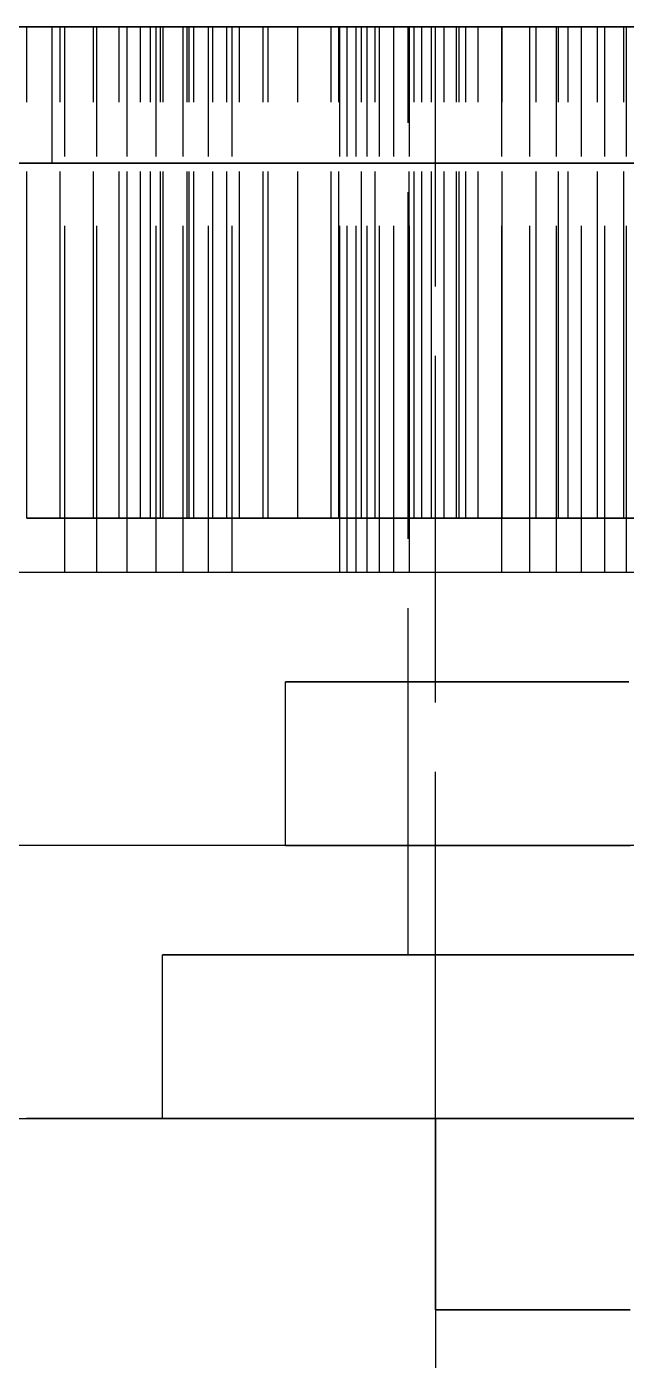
# Model space of a CAD drawing. Header units: millimetres. Extents: x -29 to 134, y -50 to 53.
# Drawn here: x 54.001 to 56.2, y -0.886 to 4 of the extents above; entities that cross this region are included whole.
import ezdxf

# ---------------------------------------------------------------- set-up
doc = ezdxf.new("R2010")
doc.units = ezdxf.units.MM
doc.linetypes.add('DASHED', pattern=[1.524, 1.27, -0.254])
doc.layers.add('HIDDEN', color=8, linetype='DASHED')
doc.layers.add('VISIBLE', color=7, linetype='CONTINUOUS')

msp = doc.modelspace()

# ---------------------------------------------------------------- linework, layer by layer
at = {"layer": 'HIDDEN'}
for points in [[(54.1418, 4), (53.80745, 4)], [(54.095, 4), (53.96651, 4)], [(60.85714, 4), (60.47619, 4), (60.09524, 4), (59.71429, 4), (59.33333, 4), (58.95238, 4), (58.57143, 4), (58.19048, 4), (57.80952, 4), (57.42857, 4), (57.04762, 4), (56.66667, 4), (56.28571, 4), (55.90476, 4), (55.52381, 4), (55.14286, 4), (54.7619, 4), (54.38095, 4), (54, 4)], [(54.00221, 4), (54.12398, 4)], [(54.12398, 4), (54.00221, 4)], [(54.00221, 2.2), (54.00221, 4)], [(54.00221, 2.2), (54.00221, 4)], [(56.255, 4), (56.12, 4), (55.985, 4), (55.85, 4), (55.715, 4), (55.58, 4), (55.445, 4), (55.31, 4), (55.175, 4), (55.04, 4), (54.905, 4), (54.77, 4), (54.635, 4), (54.5, 4), (54.365, 4), (54.23, 4), (54.095, 4)], [(54.095, 3.5), (54.095, 4)], [(54.12398, 4), (54.24662, 4)], [(54.24662, 4), (54.12398, 4)], [(54.12398, 2.2), (54.12398, 4)], [(54.12398, 2.2), (54.12398, 4)], [(54.25866, 4), (54.1418, 4)], [(54.1418, 2), (54.1418, 4)], [(54.24662, 4), (54.36963, 4)], [(54.36963, 4), (54.24662, 4)], [(54.24662, 2.2), (54.24662, 4)], [(54.24662, 2.2), (54.24662, 4)], [(54.37004, 4), (54.25866, 4)], [(54.25866, 2), (54.25866, 4)], [(54.34045, 4), (54.41849, 4)], [(54.45578, 4), (54.34045, 4)], [(54.34045, 4), (54.45578, 4)], [(54.41849, 4), (54.34045, 4)], [(54.34045, 2.2), (54.34045, 4)], [(54.34045, 2.2), (54.34045, 4)], [(54.36963, 4), (54.49248, 4)], [(54.49248, 4), (54.36963, 4)], [(54.36963, 2.2), (54.36963, 4)], [(54.36963, 2.2), (54.36963, 4)], [(54.47571, 4), (54.37004, 4)], [(54.37004, 2), (54.37004, 4)], [(54.41849, 4), (54.50181, 4)], [(54.50181, 4), (54.41849, 4)], [(54.41849, 2.2), (54.41849, 4)], [(54.41849, 2.2), (54.41849, 4)], [(54.59716, 4), (54.45578, 4)], [(54.45578, 4), (54.59716, 4)], [(54.45578, 2.2), (54.45578, 4)], [(54.45578, 2.2), (54.45578, 4)], [(54.57538, 4), (54.47571, 4)], [(54.47571, 2), (54.47571, 4)], [(54.49248, 4), (54.61453, 4)], [(54.61453, 4), (54.49248, 4)], [(54.49248, 2.2), (54.49248, 4)], [(54.49248, 2.2), (54.49248, 4)], [(54.50181, 4), (54.59022, 4)], [(54.59022, 4), (54.50181, 4)], [(54.50181, 2.2), (54.50181, 4)], [(54.50181, 2.2), (54.50181, 4)], [(54.66864, 4), (54.57538, 4)], [(54.57538, 2), (54.57538, 4)], [(54.59022, 4), (54.68362, 4)], [(54.68362, 4), (54.59022, 4)], [(54.59022, 2.2), (54.59022, 4)], [(54.59022, 2.2), (54.59022, 4)], [(54.73482, 4), (54.59716, 4)], [(54.59716, 4), (54.73482, 4)], [(54.59716, 2.2), (54.59716, 4)], [(54.59716, 2.2), (54.59716, 4)], [(54.61453, 2.2), (54.61453, 4)], [(54.73471, 4), (54.61453, 4)], [(54.61453, 4), (54.73471, 4)], [(54.61453, 2.2), (54.61453, 4)], [(54.75499, 4), (54.66864, 4)], [(54.66864, 2), (54.66864, 4)], [(54.68362, 4), (54.78219, 4)], [(54.78219, 4), (54.68362, 4)], [(54.68362, 2.2), (54.68362, 4)], [(54.68362, 2.2), (54.68362, 4)], [(54.73471, 2.2), (54.73471, 4)], [(55.14566, 4), (54.73471, 4)], [(54.73471, 4), (55.14566, 4)], [(54.73471, 2.2), (54.73471, 4)], [(54.86808, 4), (54.73482, 4)], [(54.73482, 4), (54.86808, 4)], [(54.73482, 2.2), (54.73482, 4)], [(54.73482, 2.2), (54.73482, 4)], [(55.14972, 4), (54.75499, 4)], [(54.75499, 2), (54.75499, 4)], [(54.78219, 4), (54.8873, 4)], [(54.8873, 4), (54.78219, 4)], [(54.78219, 2.2), (54.78219, 4)], [(54.78219, 2.2), (54.78219, 4)], [(54.99604, 4), (54.86808, 4)], [(54.86808, 4), (54.99604, 4)], [(54.86808, 2.2), (54.86808, 4)], [(54.86808, 2.2), (54.86808, 4)], [(54.8873, 4), (55.27905, 4)], [(55.27905, 4), (54.8873, 4)], [(54.8873, 2.2), (54.8873, 4)], [(54.8873, 2.2), (54.8873, 4)], [(55.11741, 4), (54.99604, 4)], [(54.99604, 4), (55.11741, 4)], [(54.99604, 2.2), (54.99604, 4)], [(54.99604, 2.2), (54.99604, 4)], [(55.22885, 4), (55.11741, 4)], [(55.11741, 4), (55.22885, 4)], [(55.11741, 2.2), (55.11741, 4)], [(55.11741, 2.2), (55.11741, 4)], [(55.14566, 2.2), (55.14566, 4)], [(55.27905, 4), (55.14566, 4)], [(55.14566, 4), (55.27905, 4)], [(55.14566, 2.2), (55.14566, 4)], [(55.17613, 4), (55.14972, 4)], [(55.14972, 2), (55.14972, 4)], [(55.20954, 4), (55.17613, 4)], [(55.17613, 2), (55.17613, 4)], [(55.24945, 4), (55.20954, 4)], [(55.20954, 2), (55.20954, 4)], [(55.57761, 4), (55.22885, 4)], [(55.22885, 4), (55.57761, 4)], [(55.22885, 2.2), (55.22885, 4)], [(55.22885, 2.2), (55.22885, 4)], [(55.2955, 4), (55.24945, 4)], [(55.24945, 2), (55.24945, 4)], [(55.27905, 2.2), (55.27905, 4)], [(55.27905, 2.2), (55.27905, 4)], [(55.34739, 4), (55.2955, 4)], [(55.2955, 2), (55.2955, 4)], [(55.40491, 4), (55.34739, 4)], [(55.34739, 2), (55.34739, 4)], [(55.4, 4), (55.48254, 4), (55.56508, 4), (55.64762, 4), (55.73016, 4), (55.8127, 4), (55.89524, 4), (55.97778, 4), (56.06032, 4), (56.14286, 4), (56.2254, 4)], [(56.2254, 4), (56.14286, 4), (56.06032, 4), (55.97778, 4), (55.89524, 4), (55.8127, 4), (55.73016, 4), (55.64762, 4), (55.56508, 4), (55.48254, 4), (55.4, 4)], [(55.4, 0.6), (55.4, 4)], [(55.40351, 4), (55.42236, 4)], [(55.61132, 4), (55.40351, 4)], [(55.40351, 4), (55.61132, 4)], [(55.42236, 4), (55.40351, 4)], [(55.40351, 2.2), (55.40351, 4)], [(55.40351, 2.2), (55.40351, 4)], [(55.74367, 4), (55.40491, 4)], [(55.40491, 2), (55.40491, 4)], [(55.42236, 4), (55.44987, 4)], [(55.44987, 4), (55.42236, 4)], [(55.42236, 2.2), (55.42236, 4)], [(55.42236, 2.2), (55.42236, 4)], [(55.44987, 4), (55.48617, 4)], [(55.48617, 4), (55.44987, 4)], [(55.44987, 2.2), (55.44987, 4)], [(55.44987, 2.2), (55.44987, 4)], [(55.48617, 4), (55.53162, 4)], [(55.53162, 4), (55.48617, 4)], [(55.48617, 2.2), (55.48617, 4)], [(55.48617, 2.2), (55.48617, 4)], [(55.5, 4), (55.57937, 4), (55.65873, 4), (55.7381, 4), (55.81746, 4), (55.89683, 4), (55.97619, 4), (56.05556, 4), (56.13492, 4), (56.21429, 4)], [(56.21429, 4), (56.13492, 4), (56.05556, 4), (55.97619, 4), (55.89683, 4), (55.81746, 4), (55.7381, 4), (55.65873, 4), (55.57937, 4), (55.5, 4)], [(55.5, 0), (55.5, 4)], [(55.53162, 4), (55.58717, 4)], [(55.58717, 4), (55.53162, 4)], [(55.53162, 2.2), (55.53162, 4)], [(55.53162, 2.2), (55.53162, 4)], [(55.95135, 4), (55.57761, 4)], [(55.57761, 4), (55.95135, 4)], [(55.57761, 2.2), (55.57761, 4)], [(55.57761, 2.2), (55.57761, 4)], [(55.58717, 4), (55.6564, 4)], [(55.6564, 4), (55.58717, 4)], [(55.58717, 2.2), (55.58717, 4)], [(55.58717, 2.2), (55.58717, 4)], [(55.74432, 4), (55.61132, 4)], [(55.61132, 4), (55.74432, 4)], [(55.61132, 2.2), (55.61132, 4)], [(55.61132, 2.2), (55.61132, 4)], [(55.6564, 4), (55.95135, 4)], [(55.95135, 4), (55.6564, 4)], [(55.6564, 2.2), (55.6564, 4)], [(55.6564, 2.2), (55.6564, 4)], [(55.84659, 4), (55.74367, 4)], [(55.74367, 2), (55.74367, 4)], [(55.86974, 4), (55.74432, 4)], [(55.74432, 4), (55.86974, 4)], [(55.74432, 2.2), (55.74432, 4)], [(55.74432, 2.2), (55.74432, 4)], [(55.94395, 4), (55.84659, 4)], [(55.84659, 2), (55.84659, 4)], [(55.98684, 4), (55.86974, 4)], [(55.86974, 4), (55.98684, 4)], [(55.86974, 2.2), (55.86974, 4)], [(55.86974, 2.2), (55.86974, 4)], [(56.03551, 4), (55.94395, 4)], [(55.94395, 2), (55.94395, 4)], [(55.95135, 2.2), (55.95135, 4)], [(55.95135, 2.2), (55.95135, 4)], [(56.09457, 4), (55.98684, 4)], [(55.98684, 4), (56.09457, 4)], [(55.98684, 2.2), (55.98684, 4)], [(55.98684, 2.2), (55.98684, 4)], [(56.12097, 4), (56.03551, 4)], [(56.03551, 2), (56.03551, 4)], [(56.19122, 4), (56.09457, 4)], [(56.09457, 4), (56.19122, 4)], [(56.09457, 2.2), (56.09457, 4)], [(56.09457, 2.2), (56.09457, 4)], [(56.19995, 4), (56.12097, 4)], [(56.12097, 2), (56.12097, 4)], [(56.27185, 4), (56.19122, 4)], [(56.19122, 4), (56.27185, 4)], [(56.19122, 2.2), (56.19122, 4)], [(56.19122, 2.2), (56.19122, 4)], [(56.27191, 4), (56.19995, 4)], [(56.19995, 2), (56.19995, 4)], [(53.92857, 3.5), (54.07143, 3.5), (54.21429, 3.5), (54.35714, 3.5), (54.5, 3.5), (54.64286, 3.5), (54.78571, 3.5), (54.92857, 3.5), (55.07143, 3.5), (55.21429, 3.5), (55.35714, 3.5), (55.5, 3.5), (55.64286, 3.5), (55.78571, 3.5), (55.92857, 3.5), (56.07143, 3.5), (56.21429, 3.5)], [(54.095, 3.5), (53.96651, 3.5)], [(53.97143, 3.5), (54.01262, 3.5), (54.05381, 3.5), (54.095, 3.5)], [(54.095, 3.5), (54.23, 3.5), (54.365, 3.5), (54.5, 3.5), (54.635, 3.5), (54.77, 3.5), (54.905, 3.5), (55.04, 3.5), (55.175, 3.5), (55.31, 3.5), (55.445, 3.5), (55.58, 3.5), (55.715, 3.5), (55.85, 3.5), (55.985, 3.5), (56.12, 3.5), (56.255, 3.5)], [(56.255, 3.5), (56.12, 3.5), (55.985, 3.5), (55.85, 3.5), (55.715, 3.5), (55.58, 3.5), (55.445, 3.5), (55.31, 3.5), (55.175, 3.5), (55.04, 3.5), (54.905, 3.5), (54.77, 3.5), (54.635, 3.5), (54.5, 3.5), (54.365, 3.5), (54.23, 3.5), (54.095, 3.5)], [(54.12398, 2.2), (54.00221, 2.2)], [(54.00221, 2.2), (54.12398, 2.2)], [(54.24662, 2.2), (54.12398, 2.2)], [(54.12398, 2.2), (54.24662, 2.2)], [(54.36963, 2.2), (54.24662, 2.2)], [(54.24662, 2.2), (54.36963, 2.2)], [(54.34045, 2.2), (54.41849, 2.2)], [(54.45578, 2.2), (54.34045, 2.2)], [(54.41849, 2.2), (54.34045, 2.2)], [(54.34045, 2.2), (54.45578, 2.2)], [(54.49248, 2.2), (54.36963, 2.2)], [(54.36963, 2.2), (54.49248, 2.2)], [(54.41849, 2.2), (54.50181, 2.2)], [(54.50181, 2.2), (54.41849, 2.2)], [(54.59716, 2.2), (54.45578, 2.2)], [(54.45578, 2.2), (54.59716, 2.2)], [(54.61453, 2.2), (54.49248, 2.2)], [(54.49248, 2.2), (54.61453, 2.2)], [(54.50181, 2.2), (54.59022, 2.2)], [(54.59022, 2.2), (54.50181, 2.2)], [(54.59022, 2.2), (54.68362, 2.2)], [(54.68362, 2.2), (54.59022, 2.2)], [(54.73482, 2.2), (54.59716, 2.2)], [(54.59716, 2.2), (54.73482, 2.2)], [(54.73471, 2.2), (54.61453, 2.2)], [(54.61453, 2.2), (54.73471, 2.2)], [(54.68362, 2.2), (54.78219, 2.2)], [(54.78219, 2.2), (54.68362, 2.2)], [(55.14566, 2.2), (54.73471, 2.2)], [(54.73471, 2.2), (55.14566, 2.2)], [(54.86808, 2.2), (54.73482, 2.2)], [(54.73482, 2.2), (54.86808, 2.2)], [(54.78219, 2.2), (54.8873, 2.2)], [(54.8873, 2.2), (54.78219, 2.2)], [(54.99604, 2.2), (54.86808, 2.2)], [(54.86808, 2.2), (54.99604, 2.2)], [(54.8873, 2.2), (55.27905, 2.2)], [(55.27905, 2.2), (54.8873, 2.2)], [(55.11741, 2.2), (54.99604, 2.2)], [(54.99604, 2.2), (55.11741, 2.2)], [(55.22885, 2.2), (55.11741, 2.2)], [(55.11741, 2.2), (55.22885, 2.2)], [(55.27905, 2.2), (55.14566, 2.2)], [(55.14566, 2.2), (55.27905, 2.2)], [(55.57761, 2.2), (55.22885, 2.2)], [(55.22885, 2.2), (55.57761, 2.2)], [(55.40351, 2.2), (55.42236, 2.2)], [(55.61132, 2.2), (55.40351, 2.2)], [(55.42236, 2.2), (55.40351, 2.2)], [(55.40351, 2.2), (55.61132, 2.2)], [(55.42236, 2.2), (55.44987, 2.2)], [(55.44987, 2.2), (55.42236, 2.2)], [(55.44987, 2.2), (55.48617, 2.2)], [(55.48617, 2.2), (55.44987, 2.2)], [(55.48617, 2.2), (55.53162, 2.2)], [(55.53162, 2.2), (55.48617, 2.2)], [(55.53162, 2.2), (55.58717, 2.2)], [(55.58717, 2.2), (55.53162, 2.2)], [(55.95135, 2.2), (55.57761, 2.2)], [(55.57761, 2.2), (55.95135, 2.2)], [(55.58717, 2.2), (55.6564, 2.2)], [(55.6564, 2.2), (55.58717, 2.2)], [(55.74432, 2.2), (55.61132, 2.2)], [(55.61132, 2.2), (55.74432, 2.2)], [(55.6564, 2.2), (55.95135, 2.2)], [(55.95135, 2.2), (55.6564, 2.2)], [(55.86974, 2.2), (55.74432, 2.2)], [(55.74432, 2.2), (55.86974, 2.2)], [(55.98684, 2.2), (55.86974, 2.2)], [(55.86974, 2.2), (55.98684, 2.2)], [(56.09457, 2.2), (55.98684, 2.2)], [(55.98684, 2.2), (56.09457, 2.2)], [(56.19122, 2.2), (56.09457, 2.2)], [(56.09457, 2.2), (56.19122, 2.2)], [(56.27185, 2.2), (56.19122, 2.2)], [(56.19122, 2.2), (56.27185, 2.2)], [(54.1418, 2), (53.80745, 2)], [(60.85714, 2), (60.47619, 2), (60.09524, 2), (59.71429, 2), (59.33333, 2), (58.95238, 2), (58.57143, 2), (58.19048, 2), (57.80952, 2), (57.42857, 2), (57.04762, 2), (56.66667, 2), (56.28571, 2), (55.90476, 2), (55.52381, 2), (55.14286, 2), (54.7619, 2), (54.38095, 2), (54, 2)], [(54.25866, 2), (54.1418, 2)], [(54.37004, 2), (54.25866, 2)], [(54.47571, 2), (54.37004, 2)], [(54.57538, 2), (54.47571, 2)], [(54.66864, 2), (54.57538, 2)], [(54.75499, 2), (54.66864, 2)], [(55.14972, 2), (54.75499, 2)], [(55.17613, 2), (55.14972, 2)], [(55.20954, 2), (55.17613, 2)], [(55.24945, 2), (55.20954, 2)], [(55.2955, 2), (55.24945, 2)], [(55.34739, 2), (55.2955, 2)], [(55.40491, 2), (55.34739, 2)], [(55.74367, 2), (55.40491, 2)], [(55.84659, 2), (55.74367, 2)], [(55.94395, 2), (55.84659, 2)], [(56.03551, 2), (55.94395, 2)], [(56.12097, 2), (56.03551, 2)], [(56.19995, 2), (56.12097, 2)], [(56.27191, 2), (56.19995, 2)], [(54.95, 1.6), (55.04683, 1.6), (55.14365, 1.6), (55.24048, 1.6), (55.3373, 1.6), (55.43413, 1.6), (55.53095, 1.6), (55.62778, 1.6), (55.7246, 1.6), (55.82143, 1.6), (55.91825, 1.6), (56.01508, 1.6), (56.1119, 1.6), (56.20873, 1.6)], [(56.20873, 1.6), (56.1119, 1.6), (56.01508, 1.6), (55.91825, 1.6), (55.82143, 1.6), (55.7246, 1.6), (55.62778, 1.6), (55.53095, 1.6), (55.43413, 1.6), (55.3373, 1.6), (55.24048, 1.6), (55.14365, 1.6), (55.04683, 1.6), (54.95, 1.6)], [(54.95, 1), (54.95, 1.6)], [(56.21429, 1), (56.07143, 1), (55.92857, 1), (55.78571, 1), (55.64286, 1), (55.5, 1), (55.35714, 1), (55.21429, 1), (55.07143, 1), (54.92857, 1), (54.78571, 1), (54.64286, 1), (54.5, 1), (54.35714, 1), (54.21429, 1), (54.07143, 1), (53.92857, 1)], [(56.28592, 1), (56.15895, 1), (56.03199, 1), (55.90502, 1), (55.77805, 1), (55.65108, 1), (55.52411, 1), (55.39714, 1), (55.27017, 1), (55.14321, 1), (55.01624, 1), (54.88927, 1), (54.7623, 1), (54.63533, 1), (54.50836, 1), (54.38139, 1), (54.25443, 1), (54.12746, 1), (54.00049, 1)], [(54.95, 1), (55.04683, 1), (55.14365, 1), (55.24048, 1), (55.3373, 1), (55.43413, 1), (55.53095, 1), (55.62778, 1), (55.7246, 1), (55.82143, 1), (55.91825, 1), (56.01508, 1), (56.1119, 1), (56.20873, 1)], [(56.20873, 1), (56.1119, 1), (56.01508, 1), (55.91825, 1), (55.82143, 1), (55.7246, 1), (55.62778, 1), (55.53095, 1), (55.43413, 1), (55.3373, 1), (55.24048, 1), (55.14365, 1), (55.04683, 1), (54.95, 1)], [(55.5, 1), (55.57937, 1), (55.65873, 1), (55.7381, 1), (55.81746, 1), (55.89683, 1), (55.97619, 1), (56.05556, 1), (56.13492, 1), (56.21429, 1)], [(56.21429, 1), (56.13492, 1), (56.05556, 1), (55.97619, 1), (55.89683, 1), (55.81746, 1), (55.7381, 1), (55.65873, 1), (55.57937, 1), (55.5, 1)], [(55.5, 0), (55.5, 1)], [(55.5, 1), (55.57937, 1), (55.65873, 1), (55.7381, 1), (55.81746, 1), (55.89683, 1), (55.97619, 1), (56.05556, 1), (56.13492, 1), (56.21429, 1)], [(56.21429, 1), (56.13492, 1), (56.05556, 1), (55.97619, 1), (55.89683, 1), (55.81746, 1), (55.7381, 1), (55.65873, 1), (55.57937, 1), (55.5, 1)], [(55.5, -0.7), (55.5, 1)], [(54.5, 0.6), (54.61111, 0.6), (54.72222, 0.6), (54.83333, 0.6), (54.94444, 0.6), (55.05556, 0.6), (55.16667, 0.6), (55.27778, 0.6), (55.38889, 0.6), (55.5, 0.6), (55.61111, 0.6), (55.72222, 0.6), (55.83333, 0.6), (55.94444, 0.6), (56.05556, 0.6), (56.16667, 0.6), (56.27778, 0.6)], [(56.27778, 0.6), (56.16667, 0.6), (56.05556, 0.6), (55.94444, 0.6), (55.83333, 0.6), (55.72222, 0.6), (55.61111, 0.6), (55.5, 0.6), (55.38889, 0.6), (55.27778, 0.6), (55.16667, 0.6), (55.05556, 0.6), (54.94444, 0.6), (54.83333, 0.6), (54.72222, 0.6), (54.61111, 0.6), (54.5, 0.6)], [(54.5, 0), (54.5, 0.6)], [(55.4, 0.6), (55.48254, 0.6), (55.56508, 0.6), (55.64762, 0.6), (55.73016, 0.6), (55.8127, 0.6), (55.89524, 0.6), (55.97778, 0.6), (56.06032, 0.6), (56.14286, 0.6), (56.2254, 0.6)], [(56.2254, 0.6), (56.14286, 0.6), (56.06032, 0.6), (55.97778, 0.6), (55.89524, 0.6), (55.8127, 0.6), (55.73016, 0.6), (55.64762, 0.6), (55.56508, 0.6), (55.48254, 0.6), (55.4, 0.6)], [(56.28592, 0), (56.15895, 0), (56.03199, 0), (55.90502, 0), (55.77805, 0), (55.65108, 0), (55.52411, 0), (55.39714, 0), (55.27017, 0), (55.14321, 0), (55.01624, 0), (54.88927, 0), (54.7623, 0), (54.63533, 0), (54.50836, 0), (54.38139, 0), (54.25443, 0), (54.12746, 0), (54.00049, 0)], [(54.5, 0), (54.61111, 0), (54.72222, 0), (54.83333, 0), (54.94444, 0), (55.05556, 0), (55.16667, 0), (55.27778, 0), (55.38889, 0), (55.5, 0), (55.61111, 0), (55.72222, 0), (55.83333, 0), (55.94444, 0), (56.05556, 0), (56.16667, 0), (56.27778, 0)], [(56.27778, 0), (56.16667, 0), (56.05556, 0), (55.94444, 0), (55.83333, 0), (55.72222, 0), (55.61111, 0), (55.5, 0), (55.38889, 0), (55.27778, 0), (55.16667, 0), (55.05556, 0), (54.94444, 0), (54.83333, 0), (54.72222, 0), (54.61111, 0), (54.5, 0)], [(55.5, 0), (55.57937, 0), (55.65873, 0), (55.7381, 0), (55.81746, 0), (55.89683, 0), (55.97619, 0), (56.05556, 0), (56.13492, 0), (56.21429, 0)], [(56.21429, 0), (56.13492, 0), (56.05556, 0), (55.97619, 0), (55.89683, 0), (55.81746, 0), (55.7381, 0), (55.65873, 0), (55.57937, 0), (55.5, 0)], [(55.5, 0), (55.57937, 0), (55.65873, 0), (55.7381, 0), (55.81746, 0), (55.89683, 0), (55.97619, 0), (56.05556, 0), (56.13492, 0), (56.21429, 0)], [(56.21429, 0), (56.13492, 0), (56.05556, 0), (55.97619, 0), (55.89683, 0), (55.81746, 0), (55.7381, 0), (55.65873, 0), (55.57937, 0), (55.5, 0)], [(46, 0), (70, 0)], [(56.21429, 0), (56.13492, 0), (56.05556, 0), (55.97619, 0), (55.89683, 0), (55.81746, 0), (55.7381, 0), (55.65873, 0), (55.57937, 0), (55.5, 0)], [(55.5, 0), (55.53968, 0), (55.57937, 0), (55.61905, 0), (55.65873, 0), (55.69841, 0), (55.7381, 0), (55.77778, 0), (55.81746, 0), (55.85714, 0), (55.89683, 0), (55.93651, 0), (55.97619, 0), (56.01587, 0), (56.05556, 0), (56.09524, 0), (56.13492, 0), (56.1746, 0), (56.21429, 0)], [(55.5, 0), (55.5, -1.51)], [(55.5, -0.7), (55.57937, -0.7), (55.65873, -0.7), (55.7381, -0.7), (55.81746, -0.7), (55.89683, -0.7), (55.97619, -0.7), (56.05556, -0.7), (56.13492, -0.7), (56.21429, -0.7)], [(56.21429, -0.7), (56.13492, -0.7), (56.05556, -0.7), (55.97619, -0.7), (55.89683, -0.7), (55.81746, -0.7), (55.7381, -0.7), (55.65873, -0.7), (55.57937, -0.7), (55.5, -0.7)]]:
    msp.add_lwpolyline(points, dxfattribs=at)
at = {"layer": 'VISIBLE'}
for points in [[(53.97143, 4), (54.01262, 4), (54.05381, 4), (54.095, 4)], [(54.095, 3.5), (54.095, 4)], [(54.095, 4), (54.23, 4), (54.365, 4), (54.5, 4), (54.635, 4), (54.77, 4), (54.905, 4), (55.04, 4), (55.175, 4), (55.31, 4), (55.445, 4), (55.58, 4), (55.715, 4), (55.85, 4), (55.985, 4), (56.12, 4), (56.255, 4)], [(51.5, 3.5), (67.82528, 3.5)], [(48.1, 0), (70, 0)], [(46, 0), (70, 0)]]:
    msp.add_lwpolyline(points, dxfattribs=at)

doc.saveas('drawing.dxf')
